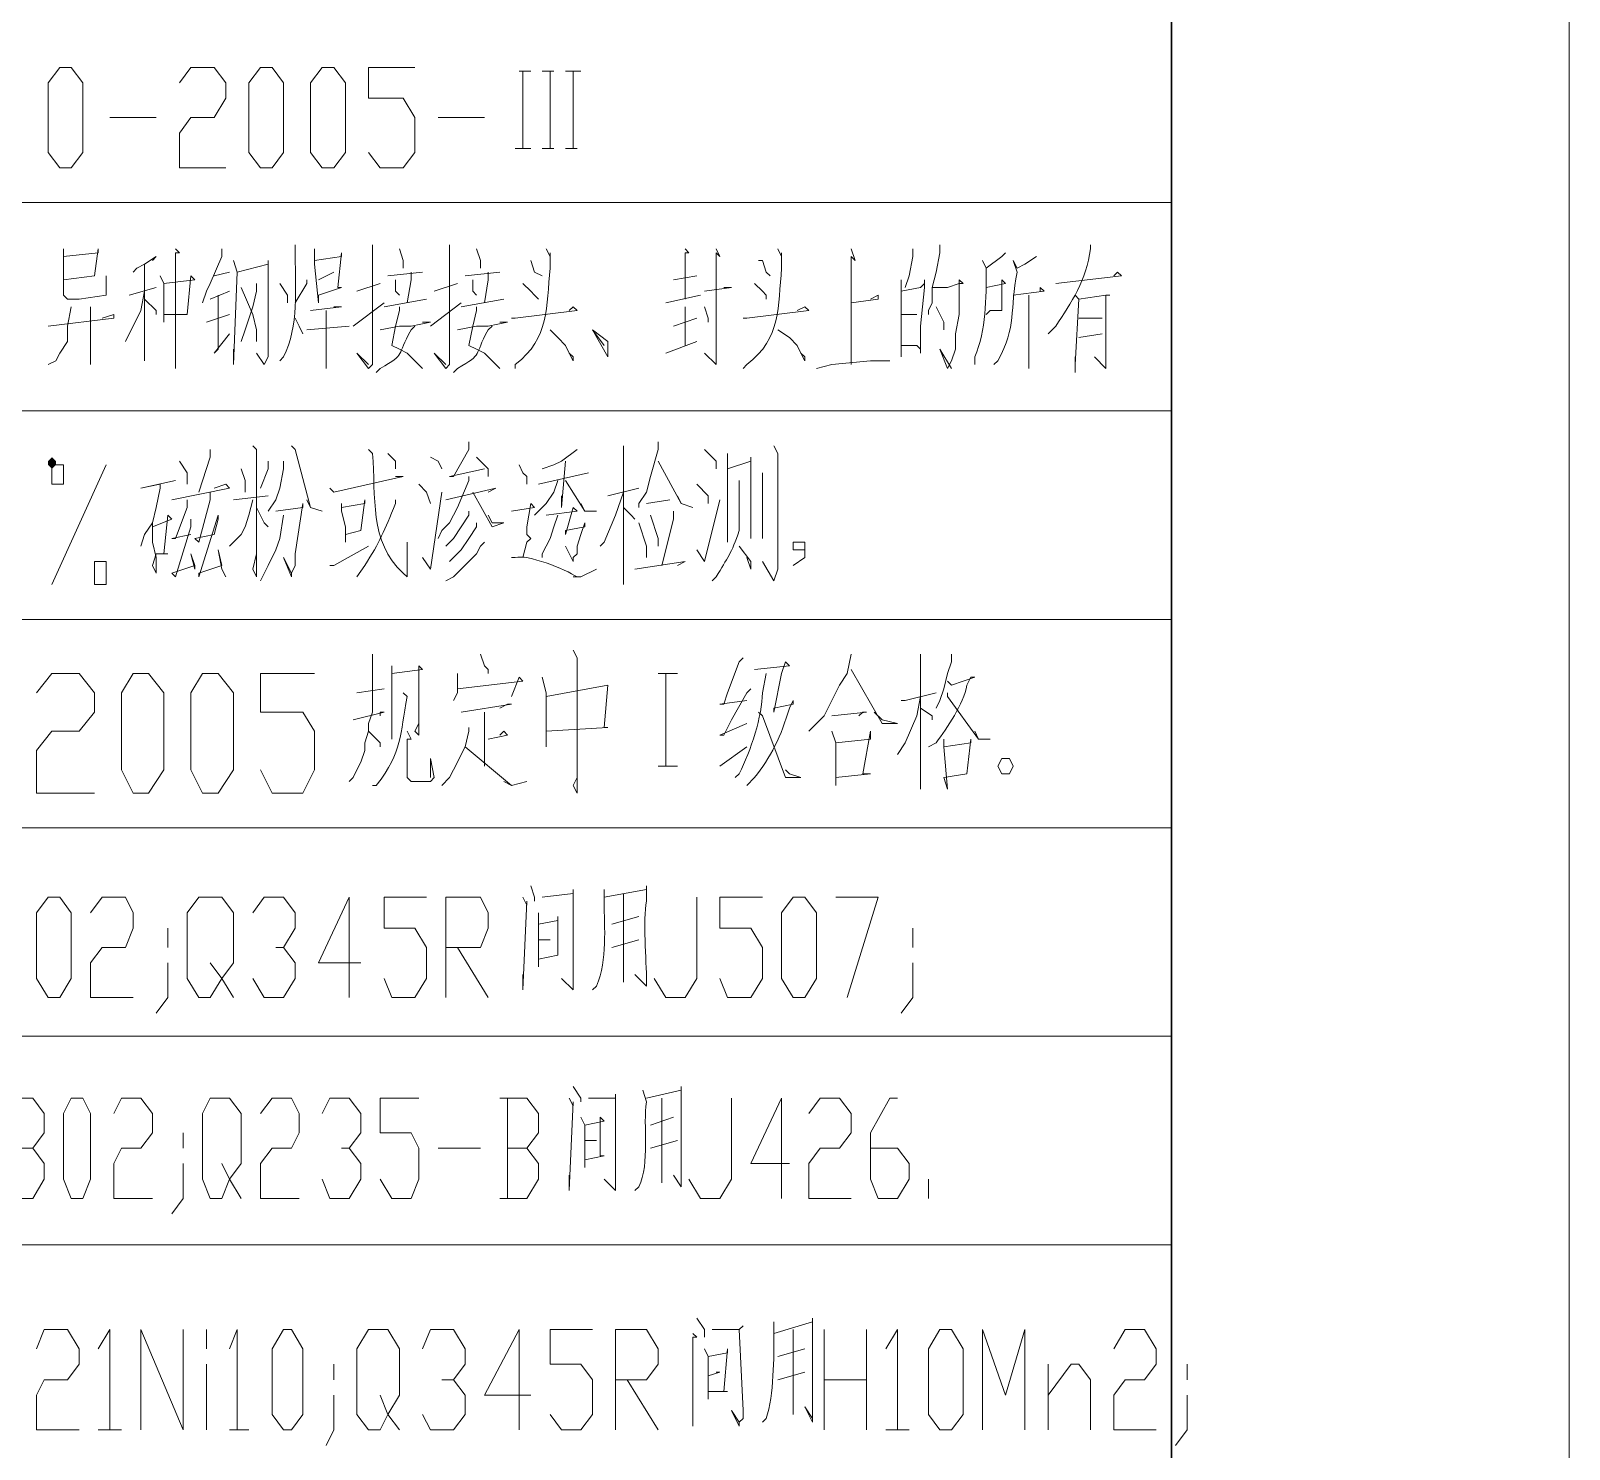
# Model space of a CAD drawing. Header units: millimetres. Extents: x 1435 to 2259, y 1083 to 2249.
# Drawn here: x 2187.5 to 2259.2, y 1935.3 to 2001.5 of the extents above; entities that cross this region are included whole.
import ezdxf

# ---------------------------------------------------------------- set-up
doc = ezdxf.new("R2010")
doc.units = ezdxf.units.MM
doc.layers.add('1', color=7, linetype='Continuous')

msp = doc.modelspace()

# ---------------------------------------------------------------- hatches: boundary and pattern name
h = msp.add_hatch(color=0)
h.dxf.hatch_style = 2
h.paths.add_polyline_path([(2188.465, 1981.039), (2188.285, 1981.219), (2188.285, 1981.399), (2188.465, 1981.579), (2188.645, 1981.399), (2188.645, 1981.219)])

# ---------------------------------------------------------------- linework, layer by layer
at = {"layer": '1', "color": 0, "lineweight": 9}
for points in [[(2259.205, 1082.839), (1435.345, 1082.839), (1435.345, 2249.059), (2259.205, 2249.059), (2259.205, 1082.839)], [(2188.825, 1995.079), (2188.285, 1995.799), (2188.285, 1999.039), (2188.825, 1999.759), (2189.365, 1999.759), (2189.905, 1999.039), (2189.905, 1995.799), (2189.365, 1995.079), (2188.825, 1995.079)], [(2194.405, 1999.039), (2194.945, 1999.759), (2196.025, 1999.759), (2196.565, 1999.039), (2196.565, 1998.319), (2196.025, 1997.419), (2194.945, 1997.419), (2194.405, 1996.699), (2194.405, 1995.079), (2196.565, 1995.079)], [(2198.185, 1995.079), (2197.645, 1995.799), (2197.645, 1999.039), (2198.185, 1999.759), (2198.725, 1999.759), (2199.265, 1999.039), (2199.265, 1995.799), (2198.725, 1995.079), (2198.185, 1995.079)], [(2201.065, 1995.079), (2200.525, 1995.799), (2200.525, 1999.039), (2201.065, 1999.759), (2201.605, 1999.759), (2202.145, 1999.039), (2202.145, 1995.799), (2201.605, 1995.079), (2201.065, 1995.079)], [(2203.225, 1995.799), (2203.765, 1995.079), (2204.845, 1995.079), (2205.385, 1995.799), (2205.385, 1997.419), (2204.845, 1998.319), (2203.225, 1998.319), (2203.225, 1999.759), (2205.385, 1999.759)], [(2210.245, 1999.579), (2210.785, 1999.579)], [(2210.425, 1995.979), (2210.425, 1999.579)], [(2211.325, 1999.579), (2211.865, 1999.579)], [(2211.685, 1995.979), (2211.685, 1999.579)], [(2212.405, 1999.579), (2213.125, 1999.579)], [(2212.765, 1995.979), (2212.765, 1999.579)], [(2191.165, 1997.419), (2193.325, 1997.419)], [(2206.465, 1997.419), (2208.625, 1997.419)], [(2210.065, 1995.979), (2210.785, 1995.979)], [(2211.325, 1995.979), (2211.865, 1995.979)], [(2212.405, 1995.979), (2212.945, 1995.979)], [(2240.665, 1993.459), (2095.045, 1993.459)], [(2189.005, 1991.299), (2189.005, 1990.939), (2189.005, 1989.499), (2189.005, 1989.139), (2189.185, 1988.959), (2189.725, 1988.959), (2190.985, 1989.139), (2190.985, 1989.139), (2190.985, 1990.039), (2190.985, 1989.139)], [(2189.005, 1990.939), (2190.625, 1991.119), (2190.625, 1991.299), (2190.445, 1990.039), (2190.445, 1990.039), (2189.005, 1989.859)], [(2194.225, 1991.299), (2194.405, 1991.119), (2194.225, 1991.119), (2194.225, 1985.719), (2194.225, 1985.899), (2194.225, 1986.439)], [(2196.385, 1991.299), (2196.385, 1990.939), (2195.845, 1989.679), (2195.665, 1989.319), (2195.485, 1988.779)], [(2200.705, 1991.299), (2200.705, 1990.579), (2200.885, 1988.779), (2200.885, 1989.139), (2201.965, 1989.499), (2201.785, 1989.499), (2201.965, 1991.119), (2201.965, 1990.939), (2200.705, 1990.759)], [(2203.405, 1991.479), (2203.405, 1991.119), (2203.405, 1991.299), (2203.405, 1987.519), (2203.405, 1985.899), (2203.225, 1985.719), (2202.685, 1986.439), (2203.225, 1985.899)], [(2204.665, 1991.299), (2204.845, 1990.759), (2204.845, 1990.399)], [(2207.005, 1991.479), (2207.005, 1991.119), (2207.005, 1991.299), (2207.005, 1987.519), (2207.005, 1985.899), (2206.825, 1985.719), (2206.285, 1986.439), (2206.825, 1985.899)], [(2208.265, 1991.299), (2208.445, 1990.759), (2208.445, 1990.399)], [(2217.985, 1991.299), (2218.165, 1991.119), (2217.985, 1991.119), (2217.985, 1988.959)], [(2219.425, 1991.299), (2219.605, 1990.939), (2219.425, 1991.119), (2219.425, 1986.259), (2219.425, 1986.079), (2219.425, 1985.899), (2218.885, 1986.439), (2219.425, 1985.899)], [(2225.725, 1991.299), (2225.905, 1990.759), (2225.725, 1990.939), (2225.725, 1987.339), (2225.725, 1985.899)], [(2228.605, 1991.299), (2228.605, 1990.939), (2228.425, 1990.039), (2228.245, 1989.499)], [(2229.865, 1991.479), (2229.865, 1991.119), (2229.685, 1990.219), (2229.505, 1989.499), (2229.505, 1988.779), (2229.325, 1988.419), (2229.325, 1988.239)], [(2193.145, 1990.759), (2193.325, 1990.939), (2193.325, 1990.939), (2192.785, 1990.579), (2192.425, 1990.399), (2192.245, 1990.219)], [(2192.785, 1990.579), (2192.785, 1986.079), (2192.785, 1986.259), (2192.785, 1986.619)], [(2196.925, 1990.759), (2197.105, 1990.219), (2196.925, 1985.899), (2196.925, 1986.259), (2196.925, 1986.619)], [(2197.105, 1990.219), (2198.545, 1990.579), (2198.545, 1990.759), (2198.545, 1990.219), (2198.545, 1986.259), (2198.365, 1985.899), (2198.365, 1985.899), (2198.005, 1986.439), (2198.365, 1985.899)], [(2210.785, 1990.759), (2210.785, 1990.759), (2210.965, 1990.219), (2211.325, 1990.039)], [(2221.405, 1990.759), (2221.585, 1990.759), (2221.765, 1990.219), (2221.945, 1990.039)], [(2193.505, 1990.039), (2193.685, 1989.679), (2193.685, 1988.779), (2193.685, 1988.239), (2193.685, 1987.879), (2193.685, 1987.879), (2193.685, 1988.239), (2194.765, 1988.239), (2194.945, 1990.039), (2195.125, 1989.859), (2193.685, 1989.679)], [(2196.025, 1990.039), (2196.745, 1990.219)], [(2200.345, 1989.859), (2200.345, 1989.679), (2199.805, 1988.779)], [(2200.885, 1989.859), (2201.605, 1990.219)], [(2204.125, 1990.039), (2205.745, 1990.219)], [(2204.485, 1989.859), (2204.485, 1989.319), (2204.665, 1989.139)], [(2205.205, 1990.219), (2205.205, 1989.859), (2205.025, 1988.779)], [(2207.725, 1990.039), (2209.345, 1990.219)], [(2208.085, 1989.859), (2208.085, 1989.319), (2208.265, 1989.139)], [(2208.805, 1990.219), (2208.805, 1989.859), (2208.625, 1988.779)], [(2217.445, 1989.859), (2218.525, 1990.039)], [(2228.065, 1989.859), (2228.065, 1989.319), (2228.065, 1988.239), (2228.065, 1987.339), (2228.065, 1986.259), (2228.065, 1986.799), (2228.785, 1986.799), (2228.965, 1986.619), (2228.965, 1986.439), (2228.965, 1987.699), (2229.145, 1989.499), (2229.145, 1989.859), (2229.145, 1989.679), (2228.965, 1989.499), (2228.065, 1989.319)], [(2229.505, 1989.499), (2230.225, 1989.499), (2230.225, 1989.499), (2230.765, 1989.679), (2230.945, 1989.679), (2230.765, 1989.859), (2230.765, 1989.139), (2230.765, 1988.239), (2230.585, 1987.339), (2230.585, 1986.619), (2230.405, 1986.079), (2230.225, 1985.719), (2229.865, 1986.619), (2230.405, 1985.719)], [(2232.025, 1988.239), (2232.205, 1988.419), (2232.745, 1988.419), (2232.745, 1988.419), (2232.745, 1989.859), (2232.925, 1989.679), (2232.025, 1989.499)], [(2235.265, 1989.679), (2238.325, 1990.039), (2238.145, 1990.219)], [(2238.145, 1990.219), (2237.965, 1990.039)], [(2192.785, 1989.319), (2192.605, 1988.419), (2192.245, 1987.699), (2192.065, 1987.339), (2191.885, 1986.979)], [(2192.065, 1989.139), (2193.325, 1989.499)], [(2196.745, 1989.319), (2195.845, 1988.959)], [(2196.205, 1989.139), (2196.205, 1986.619), (2196.025, 1986.439), (2196.745, 1987.339)], [(2198.005, 1989.679), (2198.005, 1989.319), (2197.825, 1988.599), (2197.465, 1987.519), (2197.285, 1986.979)], [(2197.285, 1989.499), (2197.825, 1988.239), (2197.825, 1988.239), (2198.005, 1987.519), (2198.005, 1987.339), (2198.005, 1986.979)], [(2199.085, 1989.679), (2199.445, 1989.139), (2199.445, 1989.139), (2199.445, 1988.779)], [(2202.685, 1989.319), (2203.765, 1989.679)], [(2206.285, 1989.319), (2207.365, 1989.679)], [(2210.425, 1989.679), (2210.785, 1989.319), (2210.965, 1989.139), (2211.145, 1988.959)], [(2217.085, 1988.779), (2218.705, 1989.139)], [(2218.885, 1989.319), (2218.885, 1989.319), (2220.145, 1989.499), (2219.965, 1989.499), (2219.785, 1989.499)], [(2221.225, 1989.679), (2221.585, 1989.319), (2221.765, 1989.139), (2221.765, 1988.959)], [(2225.725, 1988.779), (2226.985, 1988.959), (2226.985, 1989.139), (2226.625, 1988.959)], [(2233.285, 1989.139), (2234.725, 1989.319), (2234.545, 1989.499), (2234.545, 1989.319)], [(2234.005, 1989.139), (2234.005, 1985.719), (2234.005, 1986.079), (2234.005, 1986.439)], [(2236.165, 1989.139), (2236.345, 1988.959), (2236.165, 1985.899), (2236.165, 1985.539), (2236.165, 1986.259)], [(2236.345, 1988.959), (2237.605, 1989.139), (2237.605, 1989.139), (2237.785, 1989.139), (2237.605, 1989.139), (2237.605, 1985.899), (2237.605, 1985.719), (2237.065, 1986.259), (2237.605, 1985.719)], [(2189.365, 1988.599), (2189.185, 1987.699), (2189.185, 1986.979), (2188.825, 1986.439), (2188.645, 1986.079), (2188.285, 1985.899)], [(2190.265, 1988.599), (2190.265, 1985.899), (2190.265, 1986.259), (2190.265, 1986.979)], [(2192.785, 1988.959), (2193.325, 1988.419), (2193.325, 1988.239)], [(2200.525, 1988.419), (2201.965, 1988.599), (2201.965, 1988.599), (2201.605, 1988.599)], [(2201.245, 1988.419), (2201.245, 1985.719), (2201.245, 1986.439)], [(2202.505, 1987.699), (2203.945, 1988.779)], [(2203.945, 1988.599), (2205.925, 1988.959)], [(2204.665, 1988.599), (2204.665, 1988.419), (2204.485, 1987.699), (2204.305, 1986.799), (2204.665, 1986.619), (2205.025, 1986.439), (2205.745, 1985.719)], [(2206.105, 1987.699), (2207.545, 1988.779)], [(2207.545, 1988.599), (2209.525, 1988.959)], [(2208.265, 1988.599), (2208.265, 1988.419), (2208.085, 1987.699), (2207.905, 1986.799), (2208.265, 1986.619), (2208.625, 1986.439), (2209.345, 1985.719)], [(2209.885, 1988.059), (2210.065, 1988.059), (2210.065, 1988.059), (2212.945, 1988.419), (2212.765, 1988.599), (2212.585, 1988.419)], [(2217.985, 1988.599), (2217.985, 1988.419), (2217.985, 1986.799)], [(2218.885, 1988.599), (2219.065, 1988.059), (2219.065, 1987.879)], [(2220.685, 1988.059), (2220.865, 1988.059), (2220.865, 1988.059), (2223.745, 1988.419), (2223.565, 1988.599), (2223.205, 1988.419)], [(2229.685, 1988.599), (2230.045, 1987.879), (2230.045, 1987.879), (2230.045, 1987.519)], [(2188.285, 1987.699), (2191.345, 1988.059), (2191.345, 1988.239), (2190.805, 1988.059)], [(2196.745, 1988.239), (2195.665, 1987.879)], [(2199.805, 1988.059), (2199.985, 1987.699), (2200.165, 1987.339)], [(2200.345, 1987.519), (2202.325, 1987.699)], [(2203.765, 1987.519), (2204.665, 1987.699), (2205.205, 1987.699), (2206.105, 1987.879), (2205.745, 1987.879)], [(2207.365, 1987.519), (2208.265, 1987.699), (2208.805, 1987.699), (2209.705, 1987.879), (2209.345, 1987.879)], [(2217.445, 1987.699), (2218.525, 1988.059)], [(2228.065, 1988.239), (2228.785, 1988.239)], [(2237.425, 1988.059), (2236.345, 1988.059)], [(2211.685, 1987.519), (2212.045, 1987.159), (2212.405, 1986.799), (2212.585, 1986.439), (2212.765, 1986.259), (2212.765, 1986.079), (2212.585, 1986.439)], [(2214.205, 1986.799), (2213.665, 1987.519), (2214.385, 1986.259), (2214.385, 1986.979), (2213.665, 1987.519)], [(2217.085, 1986.439), (2218.525, 1986.979)], [(2222.305, 1987.519), (2222.845, 1987.159), (2223.205, 1986.799), (2223.385, 1986.439), (2223.565, 1986.259), (2223.565, 1986.079), (2223.385, 1986.439)], [(2236.345, 1987.159), (2237.425, 1987.339)], [(2224.105, 1985.719), (2224.825, 1985.899), (2226.625, 1986.079), (2227.525, 1986.079), (2227.525, 1986.079), (2227.165, 1986.079)], [(2240.665, 1983.739), (2143.645, 1983.739)], [(2195.845, 1981.939), (2195.845, 1981.579), (2195.305, 1979.959)], [(2197.825, 1982.119), (2198.005, 1981.939), (2198.005, 1981.939), (2198.005, 1975.999), (2197.825, 1976.359), (2198.005, 1977.079)], [(2199.625, 1982.119), (2199.805, 1981.939), (2200.525, 1979.239), (2201.065, 1979.059), (2200.525, 1979.239), (2200.345, 1979.599)], [(2207.905, 1982.299), (2207.905, 1981.939), (2207.185, 1980.679), (2207.005, 1980.679), (2208.625, 1981.039)], [(2212.945, 1981.939), (2212.945, 1981.939), (2212.225, 1981.399), (2211.865, 1981.219), (2211.325, 1981.039)], [(2215.105, 1982.119), (2215.105, 1981.579), (2215.105, 1976.179), (2215.105, 1975.639), (2215.105, 1975.999), (2215.105, 1976.719)], [(2216.725, 1982.299), (2216.725, 1981.939), (2216.365, 1980.679), (2216.185, 1979.959), (2215.825, 1979.419), (2215.825, 1979.239)], [(2218.885, 1981.939), (2219.425, 1981.399), (2219.425, 1981.039)], [(2222.125, 1982.119), (2222.305, 1981.759), (2222.305, 1981.039), (2222.305, 1979.059), (2222.305, 1977.259), (2222.305, 1976.359), (2222.125, 1975.819), (2221.585, 1976.719)], [(2189.005, 1981.219), (2188.465, 1981.219), (2188.465, 1980.319), (2189.005, 1980.319), (2189.005, 1981.219)], [(2190.985, 1981.219), (2188.465, 1975.639)], [(2194.405, 1981.399), (2194.765, 1980.859), (2194.765, 1980.319)], [(2198.545, 1981.399), (2198.545, 1981.039), (2198.185, 1980.139)], [(2199.265, 1981.399), (2199.265, 1981.039), (2199.085, 1980.139), (2198.905, 1979.599), (2198.545, 1979.059)], [(2204.125, 1981.759), (2204.485, 1981.399), (2204.485, 1981.399), (2204.485, 1981.039)], [(2206.105, 1981.579), (2206.465, 1981.399), (2206.645, 1981.039)], [(2208.265, 1981.579), (2208.805, 1981.039), (2208.805, 1980.679)], [(2210.245, 1981.219), (2210.425, 1980.859), (2210.605, 1980.679), (2210.605, 1980.319)], [(2212.405, 1981.399), (2212.225, 1979.239), (2212.225, 1979.419), (2212.225, 1979.779)], [(2216.725, 1981.399), (2217.805, 1979.419), (2218.345, 1979.239), (2217.805, 1979.419), (2217.625, 1979.779)], [(2219.965, 1981.759), (2219.965, 1981.039), (2219.965, 1979.599), (2219.965, 1978.339), (2219.965, 1977.619), (2219.965, 1978.519)], [(2219.965, 1981.039), (2221.045, 1981.399), (2221.045, 1981.579), (2221.045, 1977.799), (2221.045, 1977.979), (2221.045, 1978.519)], [(2194.225, 1980.499), (2192.605, 1980.139), (2193.505, 1980.319), (2193.505, 1980.139), (2193.325, 1979.239), (2193.145, 1978.519), (2192.785, 1977.979), (2192.605, 1977.439)], [(2197.285, 1981.039), (2197.465, 1980.499), (2197.465, 1979.959)], [(2201.425, 1980.139), (2201.605, 1979.959), (2201.605, 1979.959), (2204.845, 1980.679), (2204.665, 1980.679), (2204.485, 1980.679)], [(2207.905, 1980.679), (2207.905, 1980.499), (2207.365, 1979.239), (2207.005, 1978.519), (2206.645, 1978.159), (2206.465, 1977.799)], [(2212.045, 1980.499), (2211.865, 1979.959), (2211.505, 1979.419), (2211.145, 1979.059), (2210.965, 1978.879)], [(2211.145, 1980.319), (2213.485, 1980.859)], [(2212.405, 1980.499), (2213.305, 1979.059), (2213.845, 1979.059), (2213.305, 1979.059), (2213.125, 1979.419)], [(2221.585, 1980.859), (2221.585, 1980.679), (2221.585, 1977.799), (2221.585, 1978.159), (2221.585, 1978.699)], [(2194.045, 1979.599), (2196.745, 1980.139), (2196.565, 1980.319), (2196.565, 1980.319), (2196.025, 1980.139)], [(2195.845, 1979.959), (2195.845, 1979.599), (2195.305, 1977.619), (2195.125, 1977.799), (2196.025, 1977.979), (2196.205, 1978.699), (2196.205, 1978.879), (2195.305, 1975.999), (2195.305, 1976.179), (2196.385, 1976.539), (2196.205, 1977.259), (2196.385, 1976.359), (2196.565, 1975.999)], [(2198.545, 1979.779), (2196.925, 1979.599)], [(2205.565, 1980.319), (2205.925, 1979.959), (2206.105, 1979.419)], [(2205.745, 1976.899), (2206.105, 1976.359), (2206.645, 1979.959)], [(2206.825, 1979.599), (2209.165, 1980.139), (2209.165, 1980.139), (2208.805, 1979.959)], [(2208.085, 1979.959), (2208.985, 1978.339), (2209.525, 1978.519), (2208.985, 1978.519), (2208.805, 1978.879)], [(2215.105, 1979.959), (2214.745, 1978.879), (2214.205, 1977.619), (2214.025, 1977.439)], [(2214.385, 1979.779), (2215.825, 1980.139)], [(2218.525, 1980.319), (2219.065, 1979.779), (2219.065, 1979.419)], [(2194.765, 1979.599), (2194.765, 1979.239), (2194.225, 1977.799), (2194.045, 1977.799), (2194.945, 1977.979)], [(2197.825, 1979.599), (2197.645, 1978.879), (2197.465, 1978.339), (2197.285, 1977.979), (2196.745, 1977.439)], [(2198.005, 1979.239), (2198.365, 1978.519), (2198.545, 1978.339)], [(2198.905, 1979.059), (2200.165, 1979.239), (2200.165, 1979.419), (2199.805, 1977.079), (2199.805, 1976.539), (2199.625, 1976.179), (2199.625, 1975.999), (2199.265, 1976.899), (2199.625, 1976.179)], [(2201.965, 1979.419), (2201.965, 1979.059), (2202.145, 1978.339), (2202.145, 1977.619), (2202.145, 1977.979), (2202.865, 1978.159), (2202.865, 1978.159), (2203.045, 1979.599), (2203.045, 1979.419), (2201.965, 1979.239)], [(2207.905, 1979.059), (2207.905, 1978.879), (2207.545, 1978.339), (2207.185, 1977.799), (2206.825, 1977.439)], [(2209.885, 1979.059), (2210.965, 1979.239), (2210.785, 1979.419), (2210.605, 1978.339), (2210.605, 1978.159), (2210.605, 1977.979), (2210.785, 1977.799), (2210.605, 1977.619), (2210.425, 1976.899)], [(2211.505, 1978.879), (2212.945, 1979.059), (2212.765, 1979.239), (2212.405, 1977.979), (2212.405, 1978.159), (2213.305, 1978.339), (2213.305, 1978.519), (2213.125, 1977.979), (2212.945, 1977.439), (2212.945, 1977.079), (2212.765, 1976.899), (2212.765, 1976.719), (2212.405, 1977.439), (2212.765, 1976.719)], [(2215.105, 1979.239), (2215.465, 1978.879), (2215.645, 1978.699)], [(2216.185, 1979.419), (2217.265, 1979.599)], [(2217.445, 1979.059), (2217.445, 1978.699), (2216.905, 1976.539)], [(2218.525, 1977.259), (2218.885, 1976.719), (2219.605, 1979.599)], [(2193.145, 1978.519), (2193.145, 1977.619), (2193.325, 1976.899), (2193.325, 1976.179), (2193.145, 1976.539), (2193.325, 1977.079), (2193.865, 1977.079), (2193.685, 1977.079), (2193.865, 1978.879), (2194.045, 1978.699), (2193.145, 1978.339)], [(2194.945, 1978.699), (2194.945, 1978.339), (2194.225, 1975.999), (2194.045, 1976.179), (2195.125, 1976.539), (2194.945, 1977.079), (2195.125, 1976.359), (2195.125, 1976.539)], [(2199.265, 1978.879), (2199.085, 1977.799), (2198.905, 1977.259), (2198.545, 1976.539), (2198.185, 1975.819)], [(2208.265, 1978.519), (2208.265, 1978.339), (2207.905, 1977.799), (2207.545, 1977.259), (2207.005, 1976.719)], [(2212.045, 1978.879), (2211.865, 1978.339), (2211.685, 1977.799), (2211.325, 1977.079), (2211.325, 1976.899)], [(2215.825, 1978.519), (2216.185, 1977.439), (2216.185, 1976.899)], [(2216.365, 1978.879), (2216.725, 1977.799), (2216.725, 1977.439)], [(2208.625, 1977.619), (2208.445, 1977.439), (2208.265, 1977.079), (2207.905, 1976.719), (2207.545, 1976.359), (2207.185, 1975.999), (2206.825, 1975.819)], [(2223.565, 1977.259), (2223.025, 1977.259), (2223.025, 1977.619), (2223.565, 1977.619), (2223.565, 1976.899), (2223.025, 1976.539)], [(2201.425, 1976.539), (2201.605, 1976.539), (2203.225, 1977.439)], [(2220.505, 1977.439), (2221.045, 1976.719), (2221.045, 1976.359), (2220.865, 1976.899)], [(2190.985, 1975.639), (2190.445, 1975.639), (2190.445, 1976.719), (2190.985, 1976.719), (2190.985, 1975.639)], [(2215.645, 1976.359), (2217.985, 1976.719), (2217.985, 1976.719), (2217.625, 1976.539)], [(2240.665, 1974.019), (2105.485, 1974.019)], [(2212.765, 1972.579), (2212.945, 1972.219), (2212.945, 1972.219), (2212.945, 1965.919), (2212.765, 1966.279), (2212.945, 1966.639)], [(2203.405, 1972.399), (2203.405, 1972.039), (2203.405, 1972.039), (2203.405, 1970.959), (2203.405, 1970.239), (2203.405, 1969.699), (2203.225, 1969.159), (2203.225, 1968.799), (2203.045, 1968.259), (2203.045, 1967.899), (2202.865, 1967.359), (2202.685, 1966.999), (2202.505, 1966.639), (2202.325, 1966.459)], [(2204.305, 1971.859), (2204.305, 1968.439), (2204.305, 1969.159)], [(2204.305, 1971.499), (2205.745, 1971.679), (2205.565, 1971.859), (2205.565, 1971.499), (2205.565, 1969.339), (2205.565, 1968.619), (2205.385, 1968.799), (2205.565, 1969.159)], [(2208.445, 1972.399), (2208.625, 1971.859), (2208.805, 1971.679), (2208.805, 1971.499)], [(2220.685, 1972.219), (2220.505, 1972.039), (2219.965, 1970.599), (2219.785, 1970.059), (2219.605, 1970.059), (2220.865, 1970.239)], [(2225.725, 1972.399), (2225.545, 1971.499), (2225.185, 1970.959), (2224.825, 1970.239), (2224.465, 1969.519), (2224.105, 1969.159), (2223.745, 1968.799)], [(2228.965, 1972.399), (2228.965, 1972.219), (2228.965, 1966.099), (2228.965, 1966.459), (2228.965, 1966.999)], [(2230.405, 1972.399), (2230.405, 1972.039), (2230.225, 1971.499), (2230.045, 1970.779), (2229.865, 1970.239), (2229.685, 1969.879)], [(2187.745, 1970.599), (2188.465, 1971.499), (2189.725, 1971.499), (2190.445, 1970.599), (2190.445, 1969.699), (2189.725, 1968.799), (2188.465, 1968.799), (2187.745, 1967.899), (2187.745, 1965.919), (2190.445, 1965.919)], [(2192.245, 1965.919), (2191.705, 1966.999), (2191.705, 1970.599), (2192.245, 1971.499), (2192.965, 1971.499), (2193.685, 1970.599), (2193.685, 1966.999), (2192.965, 1965.919), (2192.245, 1965.919)], [(2195.485, 1965.919), (2194.945, 1966.999), (2194.945, 1970.599), (2195.485, 1971.499), (2196.205, 1971.499), (2196.925, 1970.599), (2196.925, 1966.999), (2196.205, 1965.919), (2195.485, 1965.919)], [(2198.185, 1966.999), (2198.725, 1965.919), (2200.165, 1965.919), (2200.705, 1966.999), (2200.705, 1968.799), (2200.165, 1969.699), (2198.185, 1969.699), (2198.185, 1971.499), (2200.705, 1971.499)], [(2207.365, 1971.499), (2207.365, 1970.779), (2207.365, 1970.599), (2207.185, 1970.239), (2207.185, 1970.239)], [(2207.365, 1970.779), (2210.425, 1971.139), (2210.245, 1971.319), (2209.885, 1970.419)], [(2211.325, 1971.319), (2211.505, 1970.599), (2211.505, 1968.799), (2211.505, 1968.079)], [(2216.725, 1971.499), (2217.625, 1971.499)], [(2217.085, 1971.499), (2217.085, 1967.179)], [(2225.725, 1971.679), (2227.165, 1969.159), (2227.885, 1969.159), (2227.165, 1969.339), (2226.805, 1969.699)], [(2202.685, 1970.599), (2203.945, 1970.779)], [(2211.505, 1970.419), (2214.385, 1970.959), (2214.385, 1970.959), (2214.205, 1968.979), (2214.385, 1968.979), (2211.505, 1968.799)], [(2221.045, 1970.779), (2220.865, 1970.599), (2220.145, 1969.339), (2219.785, 1968.619), (2219.605, 1968.619), (2220.865, 1969.159)], [(2228.065, 1970.239), (2228.245, 1970.239), (2229.685, 1970.599)], [(2230.225, 1970.599), (2230.225, 1970.419), (2231.665, 1968.439), (2232.205, 1968.439), (2231.665, 1968.439), (2231.485, 1968.799)], [(2207.545, 1969.699), (2209.885, 1970.059), (2209.705, 1970.059), (2209.345, 1969.879)], [(2228.965, 1970.419), (2228.785, 1969.519), (2228.245, 1968.259), (2227.885, 1967.719)], [(2228.965, 1969.879), (2229.505, 1969.519), (2229.505, 1969.339)], [(2202.505, 1969.339), (2203.945, 1969.699), (2203.765, 1969.699), (2203.765, 1969.519)], [(2208.625, 1969.699), (2208.625, 1967.179)], [(2221.405, 1969.699), (2221.585, 1969.519), (2222.665, 1966.639), (2223.385, 1966.639), (2222.845, 1966.819), (2222.665, 1966.999)], [(2224.825, 1969.519), (2226.445, 1969.699), (2226.265, 1969.699), (2226.085, 1969.519)], [(2203.225, 1968.799), (2203.765, 1968.259), (2203.765, 1968.079)], [(2205.025, 1968.799), (2205.205, 1968.439), (2205.025, 1968.439), (2205.025, 1966.999), (2205.025, 1966.639), (2205.205, 1966.459), (2205.925, 1966.459), (2206.105, 1966.459), (2206.285, 1966.639), (2206.105, 1967.539), (2206.105, 1966.639)], [(2207.905, 1968.979), (2207.905, 1968.799), (2207.725, 1968.079), (2207.185, 1966.999), (2207.005, 1966.639), (2206.645, 1966.279)], [(2208.805, 1968.439), (2208.805, 1968.439), (2209.705, 1968.619), (2209.525, 1968.799), (2209.345, 1968.619)], [(2224.825, 1968.799), (2225.005, 1968.259), (2225.005, 1967.359), (2225.005, 1966.279), (2225.005, 1966.639), (2226.625, 1966.819), (2226.265, 1966.819), (2226.625, 1968.799), (2226.625, 1968.439), (2225.005, 1968.259)], [(2230.045, 1968.439), (2230.045, 1968.079), (2230.225, 1966.099), (2230.045, 1966.639), (2231.125, 1966.819), (2231.125, 1966.819), (2231.305, 1968.439), (2231.305, 1968.259), (2230.045, 1968.079)], [(2207.725, 1968.079), (2207.725, 1968.079), (2209.885, 1966.279), (2210.605, 1966.459), (2209.885, 1966.279), (2209.525, 1966.459)], [(2219.605, 1967.179), (2220.865, 1968.079)], [(2216.725, 1967.179), (2217.625, 1967.179)], [(2233.105, 1967.539), (2233.285, 1967.179), (2233.105, 1966.819), (2232.745, 1966.819), (2232.565, 1967.179), (2232.745, 1967.539), (2233.105, 1967.539)], [(2240.665, 1964.299), (2074.345, 1964.299)], [(2210.785, 1961.599), (2210.965, 1961.059), (2210.965, 1960.879)], [(2211.325, 1961.059), (2212.765, 1961.239), (2212.765, 1961.419), (2212.765, 1961.239), (2212.765, 1961.239), (2212.765, 1957.459), (2212.765, 1957.099), (2212.765, 1956.739), (2212.765, 1956.739), (2212.225, 1957.279), (2212.765, 1956.739)], [(2215.105, 1961.239), (2215.105, 1957.819), (2215.105, 1957.099), (2215.105, 1957.999)], [(2188.285, 1956.379), (2187.745, 1957.279), (2187.745, 1960.339), (2188.285, 1961.059), (2188.825, 1961.059), (2189.365, 1960.339), (2189.365, 1957.279), (2188.825, 1956.379), (2188.285, 1956.379)], [(2190.265, 1960.339), (2190.805, 1961.059), (2191.885, 1961.059), (2192.245, 1960.339), (2192.245, 1959.619), (2191.885, 1958.719), (2190.805, 1958.719), (2190.265, 1957.999), (2190.265, 1956.379), (2192.245, 1956.379)], [(2195.845, 1957.999), (2196.385, 1957.279), (2195.845, 1956.379), (2195.305, 1956.379), (2194.765, 1957.279), (2194.765, 1960.339), (2195.305, 1961.059), (2196.385, 1961.059), (2196.925, 1960.339), (2196.925, 1957.999), (2196.385, 1957.279), (2196.925, 1956.379)], [(2197.825, 1960.339), (2198.365, 1961.059), (2199.265, 1961.059), (2199.805, 1960.339), (2199.805, 1959.619), (2199.265, 1958.719), (2198.905, 1958.719)], [(2202.865, 1957.999), (2200.885, 1957.999), (2202.325, 1961.059), (2202.325, 1956.379)], [(2203.945, 1957.279), (2204.305, 1956.379), (2205.385, 1956.379), (2205.925, 1957.279), (2205.925, 1958.719), (2205.385, 1959.619), (2203.945, 1959.619), (2203.945, 1961.059), (2205.925, 1961.059)], [(2206.825, 1956.379), (2206.825, 1961.059), (2208.445, 1961.059), (2208.805, 1960.339), (2208.805, 1959.619), (2208.445, 1958.719), (2206.825, 1958.719)], [(2210.425, 1961.059), (2210.605, 1960.699), (2210.605, 1960.879), (2210.425, 1956.739), (2210.425, 1956.919), (2210.425, 1957.459)], [(2216.545, 1957.279), (2217.085, 1956.379), (2217.985, 1956.379), (2218.525, 1957.279), (2218.525, 1961.059)], [(2219.605, 1957.279), (2219.965, 1956.379), (2221.045, 1956.379), (2221.585, 1957.279), (2221.585, 1958.719), (2221.045, 1959.619), (2219.605, 1959.619), (2219.605, 1961.059), (2221.585, 1961.059)], [(2223.025, 1956.379), (2222.485, 1957.279), (2222.485, 1960.339), (2223.025, 1961.059), (2223.565, 1961.059), (2224.105, 1960.339), (2224.105, 1957.279), (2223.565, 1956.379), (2223.025, 1956.379)], [(2225.005, 1961.059), (2226.985, 1961.059), (2225.545, 1956.379)], [(2211.145, 1960.339), (2211.145, 1960.159), (2211.145, 1959.799), (2211.145, 1958.179), (2211.145, 1957.819), (2211.145, 1957.999), (2211.145, 1958.179), (2212.045, 1958.359), (2212.045, 1958.359), (2212.045, 1960.159), (2212.045, 1959.979), (2211.145, 1959.799)], [(2215.825, 1960.159), (2214.565, 1959.799)], [(2193.865, 1959.619), (2193.865, 1958.719)], [(2211.145, 1959.079), (2211.685, 1959.079), (2211.685, 1959.079)], [(2214.565, 1958.719), (2215.825, 1959.079)], [(2228.605, 1959.619), (2228.605, 1958.719)], [(2199.265, 1958.719), (2199.805, 1957.999), (2199.805, 1957.279), (2199.265, 1956.379), (2198.365, 1956.379), (2197.825, 1957.279)], [(2207.365, 1958.719), (2208.805, 1956.379)], [(2193.865, 1957.999), (2193.865, 1956.379), (2193.325, 1955.659)], [(2228.605, 1957.999), (2228.605, 1956.379), (2228.065, 1955.659)], [(2240.665, 1954.579), (2143.645, 1954.579)], [(2212.765, 1952.239), (2213.125, 1951.699), (2213.125, 1951.519)], [(2213.485, 1951.699), (2214.745, 1951.699), (2214.745, 1951.879), (2214.745, 1951.879), (2214.745, 1951.699), (2214.745, 1947.739), (2214.745, 1947.379), (2214.745, 1947.379), (2214.205, 1947.919), (2214.745, 1947.379)], [(2186.125, 1950.979), (2186.665, 1951.699), (2187.565, 1951.699), (2188.105, 1950.979), (2188.105, 1950.079), (2187.565, 1949.359), (2187.025, 1949.359)], [(2189.365, 1947.019), (2189.005, 1947.919), (2189.005, 1950.979), (2189.365, 1951.699), (2189.905, 1951.699), (2190.265, 1950.979), (2190.265, 1947.919), (2189.905, 1947.019), (2189.365, 1947.019)], [(2191.345, 1950.979), (2191.705, 1951.699), (2192.605, 1951.699), (2193.145, 1950.979), (2193.145, 1950.079), (2192.605, 1949.359), (2191.705, 1949.359), (2191.345, 1948.639), (2191.345, 1947.019), (2193.145, 1947.019)], [(2196.385, 1948.639), (2196.745, 1947.919), (2196.385, 1947.019), (2195.845, 1947.019), (2195.485, 1947.919), (2195.485, 1950.979), (2195.845, 1951.699), (2196.745, 1951.699), (2197.285, 1950.979), (2197.285, 1948.639), (2196.745, 1947.919), (2197.285, 1947.019)], [(2198.185, 1950.979), (2198.725, 1951.699), (2199.625, 1951.699), (2199.985, 1950.979), (2199.985, 1950.079), (2199.625, 1949.359), (2198.725, 1949.359), (2198.185, 1948.639), (2198.185, 1947.019), (2199.985, 1947.019)], [(2201.065, 1950.979), (2201.425, 1951.699), (2202.325, 1951.699), (2202.865, 1950.979), (2202.865, 1950.079), (2202.325, 1949.359), (2201.965, 1949.359)], [(2203.765, 1947.919), (2204.305, 1947.019), (2205.205, 1947.019), (2205.565, 1947.919), (2205.565, 1949.359), (2205.205, 1950.079), (2203.765, 1950.079), (2203.765, 1951.699), (2205.565, 1951.699)], [(2210.605, 1949.359), (2211.145, 1950.079), (2211.145, 1950.979), (2210.605, 1951.699), (2209.345, 1951.699)], [(2209.705, 1951.699), (2209.705, 1947.019)], [(2212.585, 1951.699), (2212.765, 1951.339), (2212.765, 1951.519), (2212.585, 1947.379), (2212.585, 1947.559), (2212.585, 1948.099)], [(2216.905, 1951.699), (2216.905, 1947.739), (2216.905, 1948.639)], [(2218.165, 1947.919), (2218.705, 1947.019), (2219.605, 1947.019), (2220.145, 1947.919), (2220.145, 1951.699)], [(2222.845, 1948.639), (2221.045, 1948.639), (2222.485, 1951.699), (2222.485, 1947.019)], [(2223.745, 1950.979), (2224.285, 1951.699), (2225.185, 1951.699), (2225.725, 1950.979), (2225.725, 1950.079), (2225.185, 1949.359), (2224.285, 1949.359), (2223.745, 1948.639), (2223.745, 1947.019), (2225.725, 1947.019)], [(2226.625, 1949.359), (2227.885, 1949.359), (2228.425, 1948.639), (2228.425, 1947.919), (2227.885, 1947.019), (2226.985, 1947.019), (2226.625, 1947.919), (2226.625, 1950.079), (2227.525, 1951.699), (2227.885, 1951.699)], [(2213.125, 1950.799), (2213.305, 1950.439), (2213.305, 1948.819), (2213.305, 1948.459), (2213.305, 1948.639), (2213.305, 1948.819), (2214.205, 1948.999), (2214.025, 1948.999), (2214.025, 1950.799), (2214.205, 1950.619), (2213.305, 1950.439)], [(2217.445, 1950.799), (2216.365, 1950.439)], [(2194.585, 1950.079), (2194.585, 1949.359)], [(2213.305, 1949.719), (2213.845, 1949.719), (2213.665, 1949.719)], [(2216.365, 1949.359), (2217.625, 1949.719)], [(2187.565, 1949.359), (2188.105, 1948.639), (2188.105, 1947.919), (2187.565, 1947.019), (2186.665, 1947.019), (2186.125, 1947.919)], [(2202.325, 1949.359), (2202.865, 1948.639), (2202.865, 1947.919), (2202.325, 1947.019), (2201.425, 1947.019), (2201.065, 1947.919)], [(2206.465, 1949.359), (2208.445, 1949.359)], [(2209.345, 1947.019), (2210.605, 1947.019), (2211.145, 1947.919), (2211.145, 1948.639), (2210.605, 1949.359), (2209.705, 1949.359)], [(2194.585, 1948.639), (2194.585, 1947.019), (2194.045, 1946.299)], [(2229.325, 1947.019), (2229.325, 1947.919)], [(2240.665, 1944.859), (2143.645, 1944.859)], [(2218.525, 1941.439), (2218.885, 1940.899), (2218.885, 1940.539)], [(2219.245, 1940.899), (2220.505, 1940.899), (2220.685, 1941.079), (2220.685, 1941.079), (2220.505, 1940.899), (2220.685, 1937.119), (2220.685, 1936.759), (2220.505, 1936.579), (2220.505, 1936.399), (2220.145, 1937.119), (2220.505, 1936.579)], [(2187.745, 1939.999), (2188.105, 1940.899), (2189.185, 1940.899), (2189.725, 1939.999), (2189.725, 1939.279), (2189.185, 1938.559), (2188.105, 1938.559), (2187.745, 1937.839), (2187.745, 1936.219), (2189.725, 1936.219)], [(2190.625, 1939.999), (2191.165, 1940.899), (2191.165, 1936.219)], [(2192.605, 1936.219), (2192.605, 1940.899), (2194.585, 1936.219), (2194.585, 1940.899)], [(2195.665, 1939.999), (2195.665, 1940.899)], [(2196.745, 1939.999), (2197.105, 1940.899), (2197.105, 1936.219)], [(2199.265, 1936.219), (2198.725, 1936.939), (2198.725, 1939.999), (2199.265, 1940.899), (2199.625, 1940.899), (2200.165, 1939.999), (2200.165, 1936.939), (2199.625, 1936.219), (2199.265, 1936.219)], [(2203.765, 1937.839), (2204.125, 1936.939), (2203.765, 1936.219), (2203.225, 1936.219), (2202.685, 1936.939), (2202.685, 1939.999), (2203.225, 1940.899), (2204.125, 1940.899), (2204.665, 1939.999), (2204.665, 1937.839), (2204.125, 1936.939), (2204.665, 1936.219)], [(2205.745, 1939.999), (2206.105, 1940.899), (2207.185, 1940.899), (2207.725, 1939.999), (2207.725, 1939.279), (2207.185, 1938.559), (2206.645, 1938.559)], [(2210.785, 1937.839), (2208.625, 1937.839), (2210.245, 1940.899), (2210.245, 1936.219)], [(2211.685, 1936.939), (2212.225, 1936.219), (2213.125, 1936.219), (2213.665, 1936.939), (2213.665, 1938.559), (2213.125, 1939.279), (2211.685, 1939.279), (2211.685, 1940.899), (2213.665, 1940.899)], [(2214.745, 1936.219), (2214.745, 1940.899), (2216.185, 1940.899), (2216.725, 1939.999), (2216.725, 1939.279), (2216.185, 1938.559), (2214.745, 1938.559)], [(2218.345, 1940.719), (2218.525, 1940.539), (2218.345, 1940.539), (2218.345, 1936.399), (2218.345, 1936.759), (2218.345, 1937.119)], [(2223.025, 1940.899), (2223.025, 1937.479), (2223.025, 1936.939), (2223.025, 1937.659)], [(2224.465, 1936.219), (2224.465, 1940.899)], [(2226.445, 1940.899), (2226.445, 1936.219)], [(2227.345, 1939.999), (2227.885, 1940.899), (2227.885, 1936.219)], [(2229.865, 1936.219), (2229.325, 1936.939), (2229.325, 1939.999), (2229.865, 1940.899), (2230.405, 1940.899), (2230.945, 1939.999), (2230.945, 1936.939), (2230.405, 1936.219), (2229.865, 1936.219)], [(2231.845, 1936.219), (2231.845, 1940.899), (2232.925, 1937.839), (2233.825, 1940.899), (2233.825, 1936.219)], [(2237.965, 1939.999), (2238.505, 1940.899), (2239.405, 1940.899), (2239.945, 1939.999), (2239.945, 1939.279), (2239.405, 1938.559), (2238.505, 1938.559), (2237.965, 1937.839), (2237.965, 1936.219), (2239.945, 1936.219)], [(2218.885, 1939.999), (2218.885, 1939.999), (2219.065, 1939.639), (2219.065, 1938.019), (2219.065, 1937.659), (2219.065, 1937.839), (2219.065, 1938.019), (2219.965, 1938.019), (2219.785, 1938.019), (2219.965, 1939.999), (2219.965, 1939.819), (2219.065, 1939.639)], [(2223.565, 1939.999), (2222.305, 1939.639)], [(2195.665, 1936.219), (2195.665, 1939.279)], [(2201.605, 1939.279), (2201.605, 1938.559)], [(2219.065, 1938.739), (2219.605, 1938.919), (2219.425, 1938.919)], [(2222.305, 1938.559), (2223.565, 1938.919)], [(2234.905, 1936.219), (2234.905, 1939.279)], [(2234.905, 1937.839), (2235.985, 1939.279), (2236.345, 1939.279), (2236.885, 1938.559), (2236.885, 1936.219)], [(2241.385, 1939.279), (2241.385, 1938.559)], [(2207.185, 1938.559), (2207.725, 1937.839), (2207.725, 1936.939), (2207.185, 1936.219), (2206.105, 1936.219), (2205.745, 1936.939)], [(2215.285, 1938.559), (2216.725, 1936.219)], [(2224.465, 1938.559), (2226.445, 1938.559)], [(2201.605, 1937.839), (2201.605, 1936.219), (2201.245, 1935.499)], [(2241.385, 1937.839), (2241.385, 1936.219), (2240.845, 1935.499)], [(2190.625, 1936.219), (2191.705, 1936.219)], [(2196.745, 1936.219), (2197.645, 1936.219)], [(2227.345, 1936.219), (2228.425, 1936.219)]]:
    msp.add_lwpolyline(points, dxfattribs=at)
at = {"layer": '1', "color": 0, "lineweight": 25}
for points in [[(2240.665, 1101.199), (1481.425, 1101.199), (1481.425, 2230.699), (2240.665, 2230.699), (2240.665, 1101.199)], [(2240.665, 1828.579), (2240.665, 2230.699), (2074.345, 2230.699), (2074.345, 1760.539)]]:
    msp.add_lwpolyline(points, dxfattribs=at)
at = {"layer": '1', "color": 0, "lineweight": 9}
for points, knots in [([(2199.805, 1991.479), (2199.805, 1991.479), (2199.805, 1991.119), (2199.805, 1991.119), (2199.805, 1991.119), (2199.805, 1990.939), (2199.805, 1990.939), (2199.805, 1989.499), (2199.985, 1987.699), (2199.265, 1986.259), (2199.265, 1986.259), (2199.085, 1986.079), (2199.085, 1986.079)], [0, 0, 0, 0, 1, 1, 1, 2, 2, 2, 3, 3, 3, 4, 4, 4, 4]), ([(2211.505, 1991.299), (2211.505, 1991.299), (2211.685, 1990.939), (2211.685, 1990.939), (2211.685, 1990.939), (2211.685, 1991.119), (2211.685, 1991.119), (2211.685, 1991.119), (2211.685, 1990.399), (2211.685, 1990.399), (2211.505, 1988.599), (2211.685, 1987.159), (2210.065, 1985.899), (2210.065, 1985.899), (2210.065, 1985.719), (2210.065, 1985.719)], [0, 0, 0, 0, 1, 1, 1, 2, 2, 2, 3, 3, 3, 4, 4, 4, 5, 5, 5, 5]), ([(2222.305, 1991.299), (2222.305, 1991.299), (2222.485, 1990.939), (2222.485, 1990.939), (2222.485, 1990.939), (2222.485, 1991.119), (2222.485, 1991.119), (2222.485, 1991.119), (2222.485, 1990.399), (2222.485, 1990.399), (2222.305, 1988.599), (2222.485, 1987.159), (2220.865, 1985.899), (2220.865, 1985.899), (2220.685, 1985.719), (2220.685, 1985.719)], [0, 0, 0, 0, 1, 1, 1, 2, 2, 2, 3, 3, 3, 4, 4, 4, 5, 5, 5, 5]), ([(2236.885, 1991.479), (2236.885, 1991.479), (2236.885, 1991.299), (2236.885, 1991.299), (2236.705, 1989.859), (2235.985, 1988.779), (2235.265, 1987.699), (2235.265, 1987.699), (2234.905, 1987.339), (2234.905, 1987.339)], [0, 0, 0, 0, 1, 1, 1, 2, 2, 2, 3, 3, 3, 3]), ([(2232.925, 1991.119), (2232.925, 1991.119), (2232.745, 1990.939), (2232.745, 1990.939), (2232.745, 1990.939), (2232.025, 1990.399), (2232.025, 1990.399), (2232.025, 1990.399), (2231.845, 1990.759), (2231.845, 1990.759), (2231.845, 1990.759), (2232.025, 1990.399), (2232.025, 1990.399), (2232.025, 1988.959), (2232.025, 1987.519), (2231.485, 1986.259), (2231.485, 1986.259), (2231.485, 1985.899), (2231.485, 1985.899)], [0, 0, 0, 0, 1, 1, 1, 2, 2, 2, 3, 3, 3, 4, 4, 4, 5, 5, 5, 6, 6, 6, 6]), ([(2234.365, 1990.939), (2234.365, 1990.939), (2233.825, 1990.579), (2233.825, 1990.579), (2233.825, 1990.579), (2233.465, 1990.399), (2233.465, 1990.399), (2233.465, 1990.399), (2233.285, 1990.759), (2233.285, 1990.759), (2233.285, 1990.759), (2233.465, 1990.219), (2233.465, 1990.219), (2233.105, 1988.419), (2233.465, 1987.699), (2232.565, 1986.079), (2232.565, 1986.079), (2232.385, 1985.899), (2232.385, 1985.899)], [0, 0, 0, 0, 1, 1, 1, 2, 2, 2, 3, 3, 3, 4, 4, 4, 5, 5, 5, 6, 6, 6, 6]), ([(2205.385, 1987.699), (2205.385, 1987.699), (2205.205, 1987.519), (2205.205, 1987.519), (2204.485, 1986.259), (2205.025, 1986.439), (2203.765, 1985.719), (2203.765, 1985.719), (2203.585, 1985.539), (2203.585, 1985.539)], [0, 0, 0, 0, 1, 1, 1, 2, 2, 2, 3, 3, 3, 3]), ([(2208.985, 1987.699), (2208.985, 1987.699), (2208.805, 1987.519), (2208.805, 1987.519), (2208.085, 1986.259), (2208.625, 1986.439), (2207.365, 1985.719), (2207.365, 1985.719), (2207.185, 1985.539), (2207.185, 1985.539)], [0, 0, 0, 0, 1, 1, 1, 2, 2, 2, 3, 3, 3, 3]), ([(2203.225, 1981.939), (2203.225, 1981.939), (2203.405, 1981.759), (2203.405, 1981.759), (2203.405, 1981.759), (2203.405, 1981.759), (2203.405, 1981.759), (2203.585, 1979.779), (2203.225, 1977.619), (2204.845, 1976.179), (2204.845, 1976.179), (2205.025, 1975.999), (2205.025, 1975.999), (2205.025, 1975.999), (2205.025, 1977.619), (2205.025, 1977.619), (2205.025, 1977.619), (2205.025, 1976.179), (2205.025, 1976.179)], [0, 0, 0, 0, 1, 1, 1, 2, 2, 2, 3, 3, 3, 4, 4, 4, 5, 5, 5, 6, 6, 6, 6]), ([(2220.505, 1980.499), (2220.505, 1980.499), (2220.505, 1978.159), (2220.505, 1978.159), (2220.145, 1977.079), (2219.965, 1976.899), (2219.425, 1975.999), (2219.425, 1975.999), (2219.245, 1975.819), (2219.245, 1975.819)], [0, 0, 0, 0, 1, 1, 1, 2, 2, 2, 3, 3, 3, 3]), ([(2204.485, 1979.599), (2204.485, 1979.599), (2204.485, 1979.419), (2204.485, 1979.419), (2203.945, 1978.159), (2203.765, 1977.619), (2203.045, 1976.539), (2203.045, 1976.539), (2202.685, 1975.999), (2202.685, 1975.999)], [0, 0, 0, 0, 1, 1, 1, 2, 2, 2, 3, 3, 3, 3]), ([(2209.885, 1976.899), (2209.885, 1976.899), (2210.065, 1976.899), (2210.065, 1976.899), (2210.605, 1977.079), (2212.405, 1976.359), (2212.945, 1975.999), (2212.945, 1975.999), (2213.125, 1975.999), (2213.125, 1975.999), (2213.125, 1975.999), (2213.845, 1976.359), (2213.845, 1976.359), (2213.845, 1976.359), (2213.125, 1975.999), (2213.125, 1975.999), (2213.125, 1975.999), (2212.765, 1975.999), (2212.765, 1975.999)], [0, 0, 0, 0, 1, 1, 1, 2, 2, 2, 3, 3, 3, 4, 4, 4, 5, 5, 5, 6, 6, 6, 6]), ([(2221.225, 1971.679), (2221.225, 1971.679), (2222.845, 1971.859), (2222.845, 1971.859), (2222.845, 1971.859), (2222.665, 1972.039), (2222.665, 1972.039), (2222.665, 1972.039), (2222.485, 1971.499), (2222.485, 1971.499), (2222.485, 1971.499), (2222.125, 1969.699), (2222.125, 1969.699), (2222.125, 1969.699), (2222.125, 1969.879), (2222.125, 1969.879), (2222.125, 1969.879), (2223.025, 1970.059), (2223.025, 1970.059), (2223.025, 1970.059), (2223.025, 1970.239), (2223.025, 1970.239), (2223.025, 1970.239), (2222.845, 1969.879), (2222.845, 1969.879), (2222.485, 1968.619), (2221.945, 1967.539), (2221.225, 1966.639), (2221.225, 1966.639), (2220.865, 1966.279), (2220.865, 1966.279)], [0, 0, 0, 0, 1, 1, 1, 2, 2, 2, 3, 3, 3, 4, 4, 4, 5, 5, 5, 6, 6, 6, 7, 7, 7, 8, 8, 8, 9, 9, 9, 10, 10, 10, 10]), ([(2221.765, 1971.499), (2221.765, 1971.499), (2221.585, 1970.599), (2221.585, 1970.599), (2221.585, 1969.519), (2221.045, 1967.899), (2220.505, 1966.819), (2220.505, 1966.819), (2220.325, 1966.639), (2220.325, 1966.639)], [0, 0, 0, 0, 1, 1, 1, 2, 2, 2, 3, 3, 3, 3]), ([(2230.225, 1971.139), (2230.225, 1971.139), (2230.405, 1970.959), (2230.405, 1970.959), (2230.405, 1970.959), (2231.485, 1971.319), (2231.485, 1971.319), (2231.485, 1971.319), (2231.305, 1971.319), (2231.305, 1971.319), (2231.305, 1971.319), (2231.125, 1970.959), (2231.125, 1970.959), (2230.945, 1970.059), (2230.225, 1968.979), (2229.685, 1968.259), (2229.685, 1968.259), (2229.325, 1968.079), (2229.325, 1968.079)], [0, 0, 0, 0, 1, 1, 1, 2, 2, 2, 3, 3, 3, 4, 4, 4, 5, 5, 5, 6, 6, 6, 6]), ([(2204.845, 1970.599), (2204.845, 1970.599), (2205.025, 1970.419), (2205.025, 1970.419), (2204.665, 1968.619), (2204.845, 1967.899), (2203.585, 1966.279), (2203.585, 1966.279), (2203.405, 1966.279), (2203.405, 1966.279)], [0, 0, 0, 0, 1, 1, 1, 2, 2, 2, 3, 3, 3, 3]), ([(2214.205, 1961.419), (2214.205, 1961.419), (2214.205, 1960.879), (2214.205, 1960.879), (2214.205, 1959.619), (2214.385, 1958.179), (2213.845, 1956.919), (2213.845, 1956.919), (2213.665, 1956.739), (2213.665, 1956.739)], [0, 0, 0, 0, 1, 1, 1, 2, 2, 2, 3, 3, 3, 3]), ([(2214.205, 1961.059), (2214.205, 1961.059), (2216.185, 1961.419), (2216.185, 1961.419), (2216.185, 1961.419), (2216.185, 1961.599), (2216.185, 1961.599), (2216.185, 1961.599), (2216.185, 1960.879), (2216.185, 1960.879), (2216.005, 1959.979), (2216.185, 1958.179), (2216.185, 1957.099), (2216.185, 1957.099), (2216.185, 1956.919), (2216.185, 1956.919), (2216.185, 1956.919), (2215.645, 1957.459), (2215.645, 1957.459), (2215.645, 1957.459), (2216.185, 1956.919), (2216.185, 1956.919)], [0, 0, 0, 0, 1, 1, 1, 2, 2, 2, 3, 3, 3, 4, 4, 4, 5, 5, 5, 6, 6, 6, 7, 7, 7, 7]), ([(2216.005, 1952.059), (2216.005, 1952.059), (2216.185, 1951.519), (2216.185, 1951.519), (2216.005, 1950.439), (2216.365, 1948.639), (2215.825, 1947.559), (2215.825, 1947.559), (2215.645, 1947.379), (2215.645, 1947.379)], [0, 0, 0, 0, 1, 1, 1, 2, 2, 2, 3, 3, 3, 3]), ([(2216.185, 1951.699), (2216.185, 1951.699), (2217.805, 1952.059), (2217.805, 1952.059), (2217.805, 1952.059), (2217.805, 1952.239), (2217.805, 1952.239), (2217.805, 1952.239), (2217.805, 1951.519), (2217.805, 1951.519), (2217.805, 1950.259), (2217.805, 1948.999), (2217.805, 1947.739), (2217.805, 1947.739), (2217.805, 1947.559), (2217.805, 1947.559), (2217.805, 1947.559), (2217.445, 1948.099), (2217.445, 1948.099), (2217.445, 1948.099), (2217.805, 1947.559), (2217.805, 1947.559)], [0, 0, 0, 0, 1, 1, 1, 2, 2, 2, 3, 3, 3, 4, 4, 4, 5, 5, 5, 6, 6, 6, 7, 7, 7, 7]), ([(2222.125, 1941.259), (2222.125, 1941.259), (2222.125, 1940.719), (2222.125, 1940.719), (2222.125, 1939.639), (2222.125, 1937.839), (2221.765, 1936.759), (2221.765, 1936.759), (2221.585, 1936.579), (2221.585, 1936.579)], [0, 0, 0, 0, 1, 1, 1, 2, 2, 2, 3, 3, 3, 3]), ([(2222.125, 1940.719), (2222.125, 1940.719), (2223.925, 1941.259), (2223.925, 1941.259), (2223.925, 1941.259), (2223.925, 1941.439), (2223.925, 1941.439), (2223.925, 1941.439), (2223.925, 1940.719), (2223.925, 1940.719), (2223.925, 1939.459), (2223.925, 1938.199), (2223.925, 1936.939), (2223.925, 1936.939), (2223.925, 1936.579), (2223.925, 1936.579), (2223.925, 1936.579), (2223.565, 1937.299), (2223.565, 1937.299), (2223.565, 1937.299), (2223.925, 1936.759), (2223.925, 1936.759)], [0, 0, 0, 0, 1, 1, 1, 2, 2, 2, 3, 3, 3, 4, 4, 4, 5, 5, 5, 6, 6, 6, 7, 7, 7, 7])]:
    msp.add_open_spline(points, degree=3, knots=knots, dxfattribs=at)

doc.saveas('drawing.dxf')
